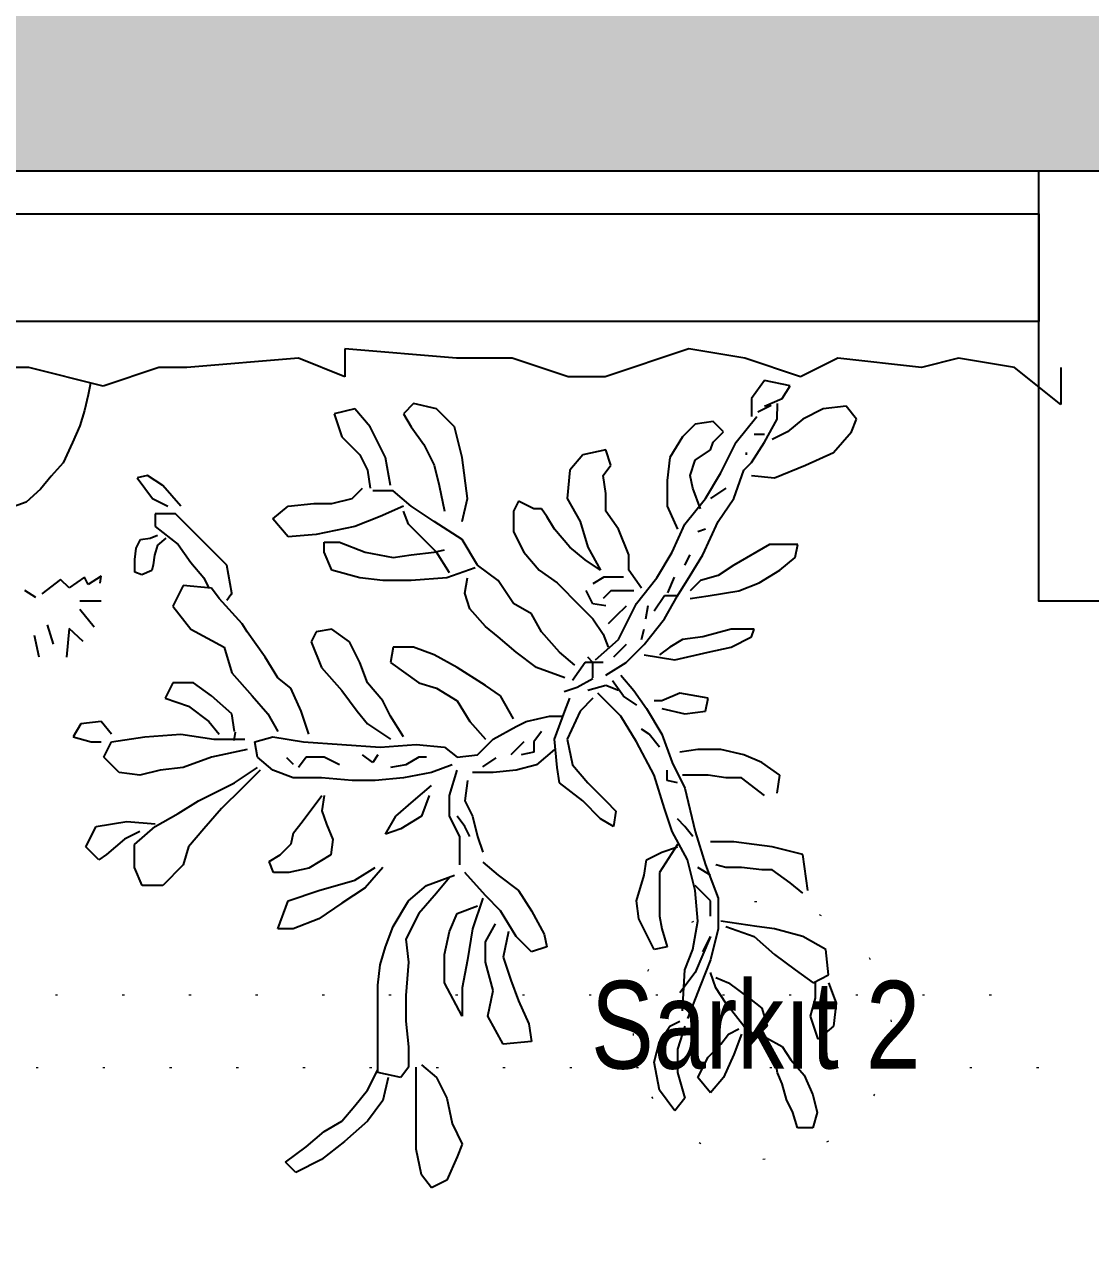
# Model space of a CAD drawing. Header units: millimetres. Extents: x 7687 to 15428, y -715 to 4028.
# Drawn here: x 8316.1 to 8365.6, y 3712.8 to 3769.5 of the extents above; entities that cross this region are included whole.
import ezdxf

# ---------------------------------------------------------------- set-up
doc = ezdxf.new("R2010")
doc.units = ezdxf.units.MM
for name, pattern in [('14.022_CEKIRDEKLER_SAFTLAR_+51.00$0$ACAD_ISO07W100', [3, 0, -3]), ('ACAD_ISO07W100', [3, 0, -3]), ('CONTINUA', [0])]:
    doc.linetypes.add(name, pattern=pattern)
doc.layers.add('0-MOBIL', color=3, linetype='CONTINUA')
doc.layers.add('YAZI', color=121, linetype='Continuous')
doc.layers.add('Sarkıt Ayd.', color=50, linetype='ACAD_ISO07W100', lineweight=0)
doc.styles.add('OTEL AKSARAY', font='', dxfattribs={"width": 0.8})
doc.styles.get('OTEL AKSARAY').set_extended_font_data('FrankRuehl')

# ---------------------------------------------------------------- blocks, each defined once
blk = doc.blocks.new('fdgfff')
at = {"color": 67, "true_color": 0x727430}
for p, q in [((50510.8837, 5721.008), (50510.8997, 5721.016)), ((50510.8997, 5721.016), (50510.9103, 5721.0026)), ((50510.8731, 5720.984), (50510.8837, 5721.008)), ((50510.9103, 5721.0026), (50510.9156, 5720.976)), ((50511.014, 5720.9867), (50511.0406, 5721)), ((50511.0406, 5721), (50511.0513, 5720.9893)), ((50510.8678, 5720.9707), (50510.8731, 5720.984)), ((50510.9901, 5720.968), (50511.014, 5720.9867)), ((50511.0513, 5720.9893), (50511.03, 5720.9734)), ((50510.8784, 5720.9494), (50510.8678, 5720.9707)), ((50510.9156, 5720.976), (50510.9156, 5720.9574)), ((50510.9662, 5720.9468), (50510.9901, 5720.968)), ((50511.03, 5720.9734), (50511.0114, 5720.9574)), ((50510.499, 5720.9379), (50510.5036, 5720.9539)), ((50510.5036, 5720.9539), (50510.5196, 5720.9539)), ((50510.5196, 5720.9539), (50510.5242, 5720.9379)), ((50510.9156, 5720.9574), (50510.9156, 5720.9361)), ((50511.0114, 5720.9574), (50510.9928, 5720.9468)), ((50510.8837, 5720.9228), (50510.8784, 5720.9494)), ((50510.9502, 5720.9255), (50510.9662, 5720.9468)), ((50510.9928, 5720.9468), (50510.9795, 5720.9308)), ((50510.5036, 5720.9196), (50510.499, 5720.9379)), ((50510.5242, 5720.9379), (50510.531, 5720.9242)), ((50510.6364, 5720.9228), (50510.647, 5720.9361)), ((50510.647, 5720.9361), (50510.663, 5720.9148)), ((50510.9156, 5720.9361), (50510.9156, 5720.9122)), ((50510.9795, 5720.9308), (50510.9662, 5720.9148)), ((50510.5127, 5720.899), (50510.5036, 5720.9196)), ((50510.531, 5720.9242), (50510.5356, 5720.9081)), ((50510.5965, 5720.9015), (50510.6098, 5720.9175)), ((50510.6098, 5720.9175), (50510.6231, 5720.9015)), ((50510.6443, 5720.8962), (50510.6364, 5720.9228)), ((50510.663, 5720.9148), (50510.6683, 5720.8855)), ((50510.8944, 5720.9015), (50510.8837, 5720.9228)), ((50510.9449, 5720.9015), (50510.9502, 5720.9255)), ((50510.9662, 5720.9148), (50510.9555, 5720.8935)), ((50510.5356, 5720.9081), (50510.5402, 5720.8967)), ((50510.5858, 5720.8776), (50510.5965, 5720.9015)), ((50510.6231, 5720.9015), (50510.6124, 5720.8802)), ((50510.9103, 5720.8882), (50510.8944, 5720.9015)), ((50510.9156, 5720.9122), (50510.9156, 5720.8909)), ((50510.9236, 5720.8909), (50510.9316, 5720.9015)), ((50510.9316, 5720.9015), (50510.9555, 5720.8962)), ((50510.5265, 5720.883), (50510.5127, 5720.899)), ((50510.5402, 5720.8967), (50510.5425, 5720.8853)), ((50510.6443, 5720.8722), (50510.6443, 5720.8962)), ((50510.9236, 5720.8696), (50510.9236, 5720.8909)), ((50510.9555, 5720.8962), (50510.9555, 5720.8696)), ((50510.5356, 5720.8692), (50510.5265, 5720.883)), ((50510.5425, 5720.8853), (50510.547, 5720.8738)), ((50510.5778, 5720.8563), (50510.5858, 5720.8776)), ((50510.6124, 5720.8802), (50510.5991, 5720.8669)), ((50510.6683, 5720.8855), (50510.663, 5720.8642)), ((50510.5516, 5720.8601), (50510.5356, 5720.8692)), ((50510.547, 5720.8738), (50510.5493, 5720.8692)), ((50510.5991, 5720.8669), (50510.5911, 5720.8563)), ((50510.6364, 5720.8483), (50510.6443, 5720.8722)), ((50510.663, 5720.8642), (50510.6523, 5720.8483)), ((50510.7959, 5720.8642), (50510.8252, 5720.8669)), ((50510.7986, 5720.8456), (50510.7959, 5720.8642)), ((50510.8252, 5720.8669), (50510.8412, 5720.8376)), ((50510.9263, 5720.843), (50510.9236, 5720.8696)), ((50510.9555, 5720.8696), (50510.9555, 5720.8403)), ((50510.4821, 5720.8483), (50510.498, 5720.8616)), ((50510.498, 5720.8616), (50510.506, 5720.8376)), ((50510.5512, 5720.8483), (50510.5619, 5720.8589)), ((50510.5619, 5720.8589), (50510.5752, 5720.8483)), ((50510.5911, 5720.8563), (50510.5805, 5720.8509)), ((50510.4794, 5720.8243), (50510.4821, 5720.8483)), ((50510.506, 5720.8376), (50510.5007, 5720.819)), ((50510.5566, 5720.8296), (50510.5512, 5720.8483)), ((50510.5752, 5720.8483), (50510.5938, 5720.8243)), ((50510.6204, 5720.8057), (50510.6337, 5720.8403)), ((50510.6523, 5720.8483), (50510.6417, 5720.843)), ((50510.8092, 5720.8217), (50510.7986, 5720.8456)), ((50510.8412, 5720.8376), (50510.8358, 5720.811)), ((50510.8678, 5720.8376), (50510.8864, 5720.803)), ((50510.8678, 5720.8084), (50510.8678, 5720.8376)), ((50510.9263, 5720.8163), (50510.9263, 5720.843)), ((50510.9555, 5720.8403), (50510.9555, 5720.8057)), ((50510.5699, 5720.819), (50510.5566, 5720.8296)), ((50510.639, 5720.8323), (50510.6364, 5720.7897)), ((50510.4874, 5720.803), (50510.4794, 5720.8243)), ((50510.5007, 5720.819), (50510.5007, 5720.803)), ((50510.5911, 5720.803), (50510.5699, 5720.819)), ((50510.5938, 5720.8243), (50510.6044, 5720.8084)), ((50510.6257, 5720.7924), (50510.6417, 5720.8137)), ((50510.8172, 5720.8004), (50510.8092, 5720.8217)), ((50510.9236, 5720.7817), (50510.9263, 5720.8163)), ((50510.5034, 5720.803), (50510.4874, 5720.795)), ((50510.522, 5720.7897), (50510.5034, 5720.803)), ((50510.6044, 5720.7977), (50510.5911, 5720.803)), ((50510.6044, 5720.8084), (50510.6098, 5720.7924)), ((50510.6098, 5720.7791), (50510.6204, 5720.8057)), ((50510.8252, 5720.7764), (50510.8172, 5720.8004)), ((50510.8358, 5720.811), (50510.8438, 5720.7817)), ((50510.8624, 5720.7791), (50510.8678, 5720.8084)), ((50510.8864, 5720.803), (50510.8864, 5720.7738)), ((50510.9555, 5720.8057), (50510.9529, 5720.7844)), ((50510.4874, 5720.795), (50510.4901, 5720.7684)), ((50510.5433, 5720.7738), (50510.522, 5720.7897)), ((50510.6098, 5720.7551), (50510.6257, 5720.7924)), ((50510.6364, 5720.7897), (50510.6284, 5720.7684)), ((50510.6018, 5720.7471), (50510.6098, 5720.7791)), ((50510.8199, 5720.7498), (50510.8252, 5720.7764)), ((50510.8438, 5720.7817), (50510.8438, 5720.7604)), ((50510.8571, 5720.7471), (50510.8624, 5720.7791)), ((50510.9263, 5720.7578), (50510.9236, 5720.7817)), ((50510.9529, 5720.7844), (50510.9475, 5720.7658)), ((50510.4901, 5720.7684), (50510.514, 5720.7551)), ((50510.5645, 5720.7551), (50510.5433, 5720.7738)), ((50510.6177, 5720.7711), (50510.6098, 5720.7551)), ((50510.6284, 5720.7684), (50510.6231, 5720.7392)), ((50510.655, 5720.7658), (50510.6683, 5720.7684)), ((50510.6603, 5720.7471), (50510.655, 5720.7658)), ((50510.6683, 5720.7684), (50510.6842, 5720.7365)), ((50510.78, 5720.7658), (50510.7959, 5720.7711)), ((50510.7826, 5720.7525), (50510.78, 5720.7658)), ((50510.7959, 5720.7711), (50510.8119, 5720.7551)), ((50510.8864, 5720.7738), (50510.8811, 5720.7498)), ((50510.9475, 5720.7658), (50510.9396, 5720.7445)), ((50510.514, 5720.7551), (50510.5433, 5720.7471)), ((50510.5938, 5720.7445), (50510.5645, 5720.7551)), ((50510.7959, 5720.7285), (50510.7826, 5720.7525)), ((50510.8119, 5720.7551), (50510.8279, 5720.7285)), ((50510.8438, 5720.7604), (50510.8332, 5720.7418)), ((50510.8811, 5720.7498), (50510.8731, 5720.7312)), ((50510.913, 5720.7312), (50510.9263, 5720.7578)), ((50510.5433, 5720.7471), (50510.5619, 5720.7445)), ((50510.5619, 5720.7445), (50510.5991, 5720.7392)), ((50510.6018, 5720.7152), (50510.6018, 5720.7471)), ((50510.6231, 5720.7392), (50510.6257, 5720.7072)), ((50510.663, 5720.7338), (50510.6603, 5720.7471)), ((50510.6842, 5720.7365), (50510.6869, 5720.7179)), ((50510.8465, 5720.7152), (50510.8571, 5720.7471)), ((50510.9396, 5720.7445), (50510.9236, 5720.7179)), ((50510.9928, 5720.7205), (50511.0167, 5720.7365)), ((50511.0167, 5720.7365), (50511.0433, 5720.7471)), ((50511.0433, 5720.7471), (50511.0593, 5720.7471)), ((50511.0593, 5720.7471), (50511.0486, 5720.7179)), ((50510.6098, 5720.7338), (50510.6098, 5720.7179)), ((50510.663, 5720.7046), (50510.663, 5720.7338)), ((50510.8092, 5720.7072), (50510.7959, 5720.7285)), ((50510.8279, 5720.7285), (50510.8438, 5720.7125)), ((50510.8731, 5720.7312), (50510.8518, 5720.7232)), ((50510.8944, 5720.7099), (50510.913, 5720.7312)), ((50510.6151, 5720.6806), (50510.6018, 5720.7152)), ((50510.6098, 5720.7179), (50510.6257, 5720.7019)), ((50510.6869, 5720.7179), (50510.6789, 5720.6912)), ((50510.8438, 5720.7125), (50510.8651, 5720.6886)), ((50510.9236, 5720.7179), (50510.905, 5720.7019)), ((50510.9688, 5720.7046), (50510.9928, 5720.7205)), ((50511.0486, 5720.7179), (50511.0167, 5720.7072)), ((50510.5087, 5720.7072), (50510.514, 5720.67)), ((50510.514, 5720.7099), (50510.5273, 5720.6992)), ((50510.5273, 5720.6992), (50510.5459, 5720.6859)), ((50510.6257, 5720.7072), (50510.6337, 5720.6753)), ((50510.663, 5720.6886), (50510.663, 5720.7046)), ((50510.8305, 5720.6912), (50510.8092, 5720.7072)), ((50510.905, 5720.7019), (50510.8757, 5720.6912)), ((50510.8811, 5720.6939), (50510.8944, 5720.7099)), ((50510.9502, 5720.6833), (50510.9688, 5720.7046)), ((50511.0167, 5720.7072), (50510.9795, 5720.6966)), ((50511.1577, 5720.6806), (50511.1789, 5720.7019)), ((50511.1789, 5720.7019), (50511.2002, 5720.7019)), ((50511.2002, 5720.7019), (50511.2082, 5720.6833)), ((50510.5459, 5720.6859), (50510.5566, 5720.6859)), ((50510.5566, 5720.6859), (50510.5778, 5720.6833)), ((50510.6098, 5720.6912), (50510.6231, 5720.6833)), ((50510.6443, 5720.6593), (50510.663, 5720.6886)), ((50510.6789, 5720.6912), (50510.6763, 5720.6753)), ((50510.8465, 5720.6779), (50510.8305, 5720.6912)), ((50510.9795, 5720.6966), (50510.9582, 5720.6833)), ((50511.0272, 5720.6839), (50511.0478, 5720.6885)), ((50511.0478, 5720.6885), (50511.0638, 5720.6885)), ((50511.0638, 5720.6885), (50511.0684, 5720.6771)), ((50510.5778, 5720.6833), (50510.5938, 5720.6833)), ((50510.5938, 5720.6833), (50510.6044, 5720.6806)), ((50510.6257, 5720.646), (50510.6151, 5720.6806)), ((50510.6337, 5720.6753), (50510.6497, 5720.646)), ((50510.6763, 5720.6753), (50510.6603, 5720.6673)), ((50510.8704, 5720.6806), (50510.8704, 5720.6513)), ((50511.0043, 5720.6702), (50511.0272, 5720.6839)), ((50511.0684, 5720.6771), (50511.0569, 5720.6702)), ((50511.1523, 5720.662), (50511.1577, 5720.6806)), ((50511.2082, 5720.6833), (50511.2082, 5720.6593)), ((50511.2375, 5720.67), (50511.2454, 5720.6753)), ((50511.2454, 5720.6753), (50511.2587, 5720.662)), ((50510.514, 5720.67), (50510.5459, 5720.662)), ((50510.5459, 5720.662), (50510.5645, 5720.6593)), ((50510.6603, 5720.6673), (50510.6443, 5720.662)), ((50510.8518, 5720.6513), (50510.8465, 5720.6673)), ((50511.0021, 5720.6542), (50511.0043, 5720.6702)), ((50511.0569, 5720.6702), (50511.0455, 5720.6587)), ((50511.1364, 5720.6433), (50511.1523, 5720.662)), ((50511.2188, 5720.654), (50511.2375, 5720.67)), ((50511.2587, 5720.662), (50511.2481, 5720.6407)), ((50510.5645, 5720.6593), (50510.5858, 5720.6566)), ((50510.5858, 5720.6566), (50510.6098, 5720.6566)), ((50510.6284, 5720.6513), (50510.6364, 5720.6407)), ((50510.8571, 5720.63), (50510.8518, 5720.6513)), ((50510.8598, 5720.6513), (50510.8651, 5720.6407)), ((50510.8704, 5720.6513), (50510.8811, 5720.63)), ((50510.9316, 5720.6433), (50510.9475, 5720.6487)), ((50510.9475, 5720.6487), (50510.9369, 5720.63)), ((50511.0089, 5720.6382), (50511.0021, 5720.6542)), ((50511.0455, 5720.6587), (50511.0432, 5720.6473)), ((50511.2082, 5720.6593), (50511.1869, 5720.6407)), ((50511.2029, 5720.646), (50511.2188, 5720.654)), ((50510.6364, 5720.6008), (50510.6257, 5720.646)), ((50510.6364, 5720.6407), (50510.6443, 5720.6327)), ((50510.6497, 5720.646), (50510.6576, 5720.622)), ((50510.7082, 5720.6247), (50510.7108, 5720.6407)), ((50510.7108, 5720.6407), (50510.7241, 5720.6327)), ((50510.8651, 5720.6407), (50510.8731, 5720.63)), ((50510.9103, 5720.63), (50510.9316, 5720.6433)), ((50511.0135, 5720.6244), (50511.0089, 5720.6382)), ((50511.0341, 5720.6359), (50511.0135, 5720.6084)), ((50511.0432, 5720.6473), (50511.0341, 5720.6359)), ((50511.1178, 5720.622), (50511.1364, 5720.6433)), ((50511.1869, 5720.6407), (50511.163, 5720.6274)), ((50511.2162, 5720.6354), (50511.1869, 5720.638)), ((50511.2481, 5720.6407), (50511.2162, 5720.6354)), ((50510.7188, 5720.6141), (50510.7082, 5720.6247)), ((50510.7241, 5720.6327), (50510.7427, 5720.6141)), ((50510.8651, 5720.6141), (50510.8571, 5720.63)), ((50510.8811, 5720.63), (50510.8811, 5720.6087)), ((50510.9023, 5720.6087), (50510.9103, 5720.63)), ((50510.9369, 5720.63), (50510.9183, 5720.6141)), ((50511.0112, 5720.6084), (50511.0135, 5720.6244)), ((50511.163, 5720.6274), (50511.1417, 5720.6141)), ((50510.6576, 5720.622), (50510.6683, 5720.5874)), ((50510.7374, 5720.5954), (50510.7188, 5720.6141)), ((50510.7427, 5720.6141), (50510.7667, 5720.5954)), ((50510.8624, 5720.5928), (50510.8651, 5720.6141)), ((50510.9183, 5720.6141), (50510.8997, 5720.5981)), ((50511.0965, 5720.6008), (50511.1178, 5720.622)), ((50511.1417, 5720.6141), (50511.1204, 5720.6034)), ((50510.5406, 5720.6061), (50510.5379, 5720.5874)), ((50510.5539, 5720.6087), (50510.5778, 5720.5901)), ((50510.6497, 5720.5741), (50510.6364, 5720.6008)), ((50510.8811, 5720.6087), (50510.8731, 5720.5821)), ((50511.0779, 5720.5821), (50511.0965, 5720.6008)), ((50511.1204, 5720.6034), (50511.1045, 5720.5954)), ((50510.5379, 5720.5874), (50510.5566, 5720.5741)), ((50510.5778, 5720.5901), (50510.5938, 5720.5901)), ((50510.5938, 5720.5901), (50510.6124, 5720.5874)), ((50510.6124, 5720.5874), (50510.639, 5720.5874)), ((50510.6443, 5720.5954), (50510.655, 5720.5928)), ((50510.655, 5720.5928), (50510.655, 5720.5821)), ((50510.6683, 5720.5874), (50510.6869, 5720.5528)), ((50510.7534, 5720.5768), (50510.7374, 5720.5954)), ((50510.7667, 5720.5954), (50510.7693, 5720.5795)), ((50510.8119, 5720.5821), (50510.8358, 5720.5848)), ((50510.8358, 5720.5848), (50510.8571, 5720.5848)), ((50510.8784, 5720.5768), (50510.8997, 5720.5848)), ((50510.8997, 5720.5848), (50510.9289, 5720.5901)), ((50510.9289, 5720.5901), (50510.9582, 5720.5928)), ((50510.9582, 5720.5928), (50510.9821, 5720.5928)), ((50510.9821, 5720.5928), (50511.014, 5720.5901)), ((50511.014, 5720.5901), (50511.0433, 5720.5901)), ((50511.0433, 5720.5901), (50511.0646, 5720.5821)), ((50511.1045, 5720.5954), (50511.0805, 5720.5795)), ((50511.1816, 5720.5821), (50511.2029, 5720.5874)), ((50511.2029, 5720.5874), (50511.2242, 5720.5848)), ((50511.2242, 5720.5848), (50511.2401, 5720.5688)), ((50510.5566, 5720.5741), (50510.5752, 5720.5662)), ((50510.6603, 5720.5449), (50510.6497, 5720.5741)), ((50510.7587, 5720.5502), (50510.7534, 5720.5768)), ((50510.7693, 5720.5795), (50510.772, 5720.5502)), ((50510.772, 5720.5608), (50510.7906, 5720.5768)), ((50510.7906, 5720.5768), (50510.8119, 5720.5821)), ((50510.8329, 5720.5695), (50510.8466, 5720.5787)), ((50510.913, 5720.5688), (50510.9263, 5720.5768)), ((50510.9263, 5720.5768), (50510.9422, 5720.5795)), ((50510.9555, 5720.5662), (50510.9608, 5720.5741)), ((50510.9608, 5720.5741), (50510.9715, 5720.5662)), ((50510.9954, 5720.5768), (50511.0114, 5720.5688)), ((50511.03, 5720.5688), (50511.038, 5720.5795)), ((50511.0432, 5720.5764), (50511.0501, 5720.5695)), ((50511.0646, 5720.5821), (50511.0805, 5720.5688)), ((50511.1284, 5720.5688), (50511.1577, 5720.5795)), ((50511.1577, 5720.5795), (50511.1816, 5720.5821)), ((50510.5752, 5720.5662), (50510.5991, 5720.5608)), ((50510.5991, 5720.5608), (50510.6231, 5720.5608)), ((50510.6231, 5720.5608), (50510.6417, 5720.5635)), ((50510.7933, 5720.5635), (50510.8066, 5720.5662)), ((50510.7933, 5720.5528), (50510.7933, 5720.5635)), ((50510.8039, 5720.5528), (50510.8119, 5720.5608)), ((50510.8119, 5720.5608), (50510.8172, 5720.5662)), ((50510.8518, 5720.5662), (50510.8358, 5720.5502)), ((50510.8731, 5720.5688), (50510.8518, 5720.5662)), ((50510.8864, 5720.5582), (50510.8731, 5720.5688)), ((50510.905, 5720.5688), (50510.913, 5720.5688)), ((50511.0114, 5720.5688), (50511.03, 5720.5688)), ((50511.0805, 5720.5688), (50511.0832, 5720.5528)), ((50511.0912, 5720.5608), (50511.1284, 5720.5688)), ((50511.2401, 5720.5688), (50511.2321, 5720.5528)), ((50510.663, 5720.5582), (50510.6736, 5720.5449)), ((50510.6869, 5720.5528), (50510.7029, 5720.5262)), ((50510.7454, 5720.5209), (50510.7587, 5720.5502)), ((50510.772, 5720.5502), (50510.7614, 5720.5209)), ((50510.7853, 5720.5422), (50510.7933, 5720.5528)), ((50510.8358, 5720.5502), (50510.8119, 5720.5369)), ((50510.8598, 5720.5316), (50510.8438, 5720.5502)), ((50510.9156, 5720.5555), (50510.8864, 5720.5582)), ((50510.9529, 5720.5582), (50510.9156, 5720.5555)), ((50510.9289, 5720.5475), (50510.9422, 5720.5262)), ((50510.9662, 5720.5342), (50510.9422, 5720.5502)), ((50510.9928, 5720.5555), (50510.9529, 5720.5582)), ((50511.0327, 5720.5528), (50510.9928, 5720.5555)), ((50511.0646, 5720.5475), (50511.0327, 5720.5528)), ((50511.0832, 5720.5528), (50511.0646, 5720.5475)), ((50511.1258, 5720.5502), (50511.0938, 5720.5502)), ((50511.1037, 5720.5427), (50511.1051, 5720.5515)), ((50511.1603, 5720.5449), (50511.1258, 5720.5502)), ((50511.1976, 5720.5475), (50511.1603, 5720.5449)), ((50511.2321, 5720.5528), (50511.1976, 5720.5475)), ((50511.2534, 5720.5528), (50511.2428, 5720.5528)), ((50511.272, 5720.5475), (50511.2534, 5720.5528)), ((50511.2641, 5720.5342), (50511.272, 5720.5475)), ((50510.6763, 5720.5183), (50510.6603, 5720.5449)), ((50510.6736, 5720.5449), (50510.6816, 5720.5395)), ((50510.8119, 5720.5369), (50510.8013, 5720.5316)), ((50510.9768, 5720.5209), (50510.9662, 5720.5342)), ((50511.0273, 5720.5449), (50511.0353, 5720.5209)), ((50511.0699, 5720.5236), (50511.0593, 5720.5422)), ((50511.1045, 5720.5422), (50511.1071, 5720.5236)), ((50511.1311, 5720.5316), (50511.1204, 5720.5449)), ((50511.2321, 5720.5449), (50511.2428, 5720.5316)), ((50511.2428, 5720.5316), (50511.2641, 5720.5342)), ((50510.6151, 5720.5209), (50510.6124, 5720.5076)), ((50510.6364, 5720.5236), (50510.6151, 5720.5209)), ((50510.6603, 5720.5183), (50510.6364, 5720.5236)), ((50510.7029, 5720.5262), (50510.7268, 5720.5023)), ((50510.7321, 5720.5076), (50510.7454, 5720.5209)), ((50510.7614, 5720.5209), (50510.756, 5720.5076)), ((50510.7773, 5720.5262), (50510.764, 5720.5262)), ((50510.8013, 5720.5316), (50510.7773, 5720.5262)), ((50510.8146, 5720.5289), (50510.8279, 5720.5049)), ((50510.8731, 5720.5103), (50510.8598, 5720.5316)), ((50510.9422, 5720.5262), (50510.9502, 5720.5103)), ((50510.9928, 5720.4996), (50510.9768, 5720.5209)), ((50511.0353, 5720.5209), (50511.046, 5720.497)), ((50511.0859, 5720.5049), (50511.0699, 5720.5236)), ((50511.1071, 5720.5236), (50511.1284, 5720.5049)), ((50511.1523, 5720.5156), (50511.1311, 5720.5316)), ((50510.6417, 5720.5023), (50510.6603, 5720.5103)), ((50510.6603, 5720.5103), (50510.6683, 5720.5103)), ((50510.6896, 5720.4996), (50510.6763, 5720.5183)), ((50510.6865, 5720.5146), (50510.7002, 5720.5055)), ((50510.8944, 5720.497), (50510.8731, 5720.5103)), ((50510.9502, 5720.5103), (50510.9662, 5720.4916)), ((50511.1763, 5720.5076), (50511.1523, 5720.5156)), ((50510.6124, 5720.5076), (50510.6417, 5720.5023)), ((50510.7029, 5720.4837), (50510.6896, 5720.4996)), ((50510.7002, 5720.5055), (50510.7117, 5720.4894)), ((50510.7055, 5720.4996), (50510.7188, 5720.4943)), ((50510.7188, 5720.4943), (50510.7374, 5720.4996)), ((50510.7323, 5720.4872), (50510.7483, 5720.4963)), ((50510.7483, 5720.4963), (50510.762, 5720.5009)), ((50510.8279, 5720.5049), (50510.8438, 5720.4943)), ((50510.913, 5720.4916), (50510.8944, 5720.497)), ((50511.014, 5720.4757), (50510.9928, 5720.4996)), ((50511.046, 5720.497), (50511.0593, 5720.4863)), ((50511.1071, 5720.481), (50511.0859, 5720.5049)), ((50511.1284, 5720.5049), (50511.147, 5720.4916)), ((50511.1683, 5720.4916), (50511.1763, 5720.5076)), ((50510.7188, 5720.4837), (50510.6975, 5720.4703)), ((50510.7321, 5720.4863), (50510.7321, 5720.4703)), ((50510.7401, 5720.4703), (50510.7534, 5720.489)), ((50510.7614, 5720.4863), (50510.7906, 5720.4757)), ((50510.8438, 5720.4943), (50510.8731, 5720.4757)), ((50510.9422, 5720.4703), (50510.913, 5720.4916)), ((50510.9662, 5720.4916), (50510.9741, 5720.4703)), ((50511.0593, 5720.4863), (50511.0726, 5720.465)), ((50511.147, 5720.4916), (50511.1683, 5720.4916)), ((50510.6975, 5720.4703), (50510.6789, 5720.4517)), ((50510.7215, 5720.4703), (50510.7401, 5720.4703)), ((50510.7321, 5720.4703), (50510.7374, 5720.465)), ((50510.7507, 5720.473), (50510.7667, 5720.4597)), ((50510.7906, 5720.4757), (50510.8119, 5720.4597)), ((50510.8731, 5720.4757), (50510.897, 5720.4624)), ((50510.9396, 5720.4544), (50510.9422, 5720.4703)), ((50510.9741, 5720.4703), (50510.9848, 5720.4491)), ((50511.0247, 5720.4491), (50511.014, 5720.4757)), ((50511.1151, 5720.4544), (50511.1071, 5720.481)), ((50510.6124, 5720.4597), (50510.5885, 5720.4544)), ((50510.647, 5720.4677), (50510.6124, 5720.4597)), ((50510.6789, 5720.4624), (50510.647, 5720.4677)), ((50510.6523, 5720.4544), (50510.663, 5720.4624)), ((50510.6975, 5720.4517), (50510.7108, 5720.465)), ((50510.7294, 5720.4677), (50510.7055, 5720.4464)), ((50510.7667, 5720.4597), (50510.7853, 5720.4384)), ((50510.8119, 5720.4597), (50510.8305, 5720.4437)), ((50510.897, 5720.4624), (50510.9183, 5720.4544)), ((50511.0726, 5720.465), (50511.0912, 5720.4384)), ((50511.2763, 5720.4351), (50511.2788, 5720.4648)), ((50511.3072, 5720.4648), (50511.3122, 5720.4425)), ((50510.5885, 5720.4544), (50510.5672, 5720.4437)), ((50510.6177, 5720.4437), (50510.639, 5720.4464)), ((50510.639, 5720.4464), (50510.6523, 5720.4544)), ((50510.6789, 5720.4517), (50510.6576, 5720.4251)), ((50510.6816, 5720.4464), (50510.6789, 5720.4357)), ((50510.7055, 5720.4464), (50510.6869, 5720.4091)), ((50510.7215, 5720.4411), (50510.7161, 5720.4544)), ((50510.9183, 5720.4544), (50510.9396, 5720.4544)), ((50510.9848, 5720.4491), (50511.0034, 5720.4357)), ((50511.0194, 5720.4384), (50511.0247, 5720.4491)), ((50511.1497, 5720.4357), (50511.1151, 5720.4544)), ((50511.2615, 5720.4487), (50511.2763, 5720.4351)), ((50511.2924, 5720.4512), (50511.2986, 5720.4314)), ((50510.5672, 5720.4437), (50510.5645, 5720.4357)), ((50510.5645, 5720.4357), (50510.5885, 5720.4357)), ((50510.5885, 5720.4357), (50510.6177, 5720.4437)), ((50510.7321, 5720.4251), (50510.7215, 5720.4411)), ((50510.7853, 5720.4384), (50510.7959, 5720.4198)), ((50510.8305, 5720.4437), (50510.8438, 5720.4331)), ((50510.8438, 5720.4331), (50510.8598, 5720.4145)), ((50511.0034, 5720.4357), (50511.0194, 5720.4384)), ((50511.0912, 5720.4384), (50511.0965, 5720.4304)), ((50511.1683, 5720.4118), (50511.1497, 5720.4357)), ((50511.2503, 5720.4338), (50511.2652, 5720.4153)), ((50510.6576, 5720.4251), (50510.6443, 5720.4011)), ((50510.6751, 5720.4116), (50510.6774, 5720.4254)), ((50510.6975, 5720.4118), (50510.7082, 5720.4224)), ((50510.7082, 5720.4224), (50510.7161, 5720.4304)), ((50510.7454, 5720.4118), (50510.7321, 5720.4251)), ((50510.7959, 5720.4198), (50510.8146, 5720.4091)), ((50511.0965, 5720.4304), (50511.1204, 5720.4038)), ((50510.6576, 5720.4011), (50510.6683, 5720.4171)), ((50510.6869, 5720.4091), (50510.6656, 5720.3825)), ((50510.7185, 5720.4116), (50510.7323, 5720.4094)), ((50510.7323, 5720.4094), (50510.7391, 5720.3956)), ((50510.7693, 5720.3878), (50510.7454, 5720.4118)), ((50510.8146, 5720.4091), (50510.8305, 5720.3852)), ((50510.8598, 5720.4145), (50510.8651, 5720.3985)), ((50511.1577, 5720.3905), (50511.1683, 5720.4118)), ((50510.5805, 5720.3958), (50510.5592, 5720.3878)), ((50510.6124, 5720.4011), (50510.5805, 5720.3958)), ((50510.631, 5720.4038), (50510.6124, 5720.4011)), ((50510.6204, 5720.3852), (50510.631, 5720.3958)), ((50510.6443, 5720.4011), (50510.631, 5720.3799)), ((50510.6443, 5720.4011), (50510.6576, 5720.4011)), ((50510.6477, 5720.3819), (50510.6545, 5720.3979)), ((50510.6896, 5720.3958), (50510.7135, 5720.3958)), ((50510.7135, 5720.3958), (50510.7215, 5720.4038)), ((50510.8651, 5720.3985), (50510.8624, 5720.3825)), ((50511.1071, 5720.3985), (50511.1081, 5720.4)), ((50511.1071, 5720.3985), (50511.1125, 5720.3692)), ((50511.1081, 5720.4), (50511.1125, 5720.4059)), ((50511.1204, 5720.4038), (50511.1284, 5720.3932)), ((50511.2429, 5720.4066), (50511.2652, 5720.4066)), ((50511.285, 5720.3843), (50511.3047, 5720.3992)), ((50511.3109, 5720.4029), (50511.3221, 5720.3955)), ((50510.5592, 5720.3878), (50510.5379, 5720.3745)), ((50510.6018, 5720.3799), (50510.6204, 5720.3852)), ((50510.6656, 5720.3825), (50510.6497, 5720.3559)), ((50510.6816, 5720.3932), (50510.6949, 5720.3745)), ((50510.7002, 5720.3819), (50510.7208, 5720.3819)), ((50510.7208, 5720.3819), (50510.7323, 5720.3888)), ((50510.788, 5720.3745), (50510.7693, 5720.3878)), ((50510.8305, 5720.3852), (50510.8518, 5720.3692)), ((50510.8545, 5720.3719), (50510.8837, 5720.3825)), ((50510.8837, 5720.3825), (50510.921, 5720.3852)), ((50510.921, 5720.3852), (50510.9502, 5720.3852)), ((50510.9502, 5720.3852), (50510.9741, 5720.3825)), ((50510.9741, 5720.3825), (50511.0034, 5720.3745)), ((50511.1284, 5720.3932), (50511.1577, 5720.3905)), ((50511.1364, 5720.3825), (50511.1311, 5720.3932)), ((50511.1497, 5720.3665), (50511.1364, 5720.3825)), ((50511.2429, 5720.3806), (50511.2565, 5720.3893)), ((50511.2441, 5720.388), (50511.2429, 5720.3806)), ((50511.2565, 5720.3893), (50511.2602, 5720.3819)), ((50511.2602, 5720.3819), (50511.2763, 5720.393)), ((50511.2763, 5720.393), (50511.285, 5720.3843)), ((50510.5379, 5720.3745), (50510.522, 5720.3612)), ((50510.5486, 5720.3479), (50510.5858, 5720.3692)), ((50510.5858, 5720.3692), (50510.6018, 5720.3799)), ((50510.631, 5720.3799), (50510.6177, 5720.3586)), ((50510.6364, 5720.3692), (50510.631, 5720.3586)), ((50510.6949, 5720.3745), (50510.6949, 5720.3586)), ((50510.7241, 5720.3745), (50510.7401, 5720.3639)), ((50510.7374, 5720.3506), (50510.7241, 5720.3745)), ((50510.8039, 5720.3559), (50510.788, 5720.3745)), ((50510.8518, 5720.3692), (50510.8678, 5720.3426)), ((50510.8811, 5720.3772), (50510.8944, 5720.3559)), ((50511.0034, 5720.3745), (50511.0114, 5720.3559)), ((50511.1125, 5720.3692), (50511.1337, 5720.3479)), ((50511.1875, 5720.3588), (50511.1889, 5720.3691)), ((50511.1889, 5720.3691), (50511.1904, 5720.375)), ((50511.1904, 5720.375), (50511.2007, 5720.3794)), ((50511.2007, 5720.3794), (50511.208, 5720.3765)), ((50511.208, 5720.3765), (50511.208, 5720.3633)), ((50510.522, 5720.3612), (50510.5193, 5720.3479)), ((50510.6177, 5720.3586), (50510.6018, 5720.324)), ((50510.6949, 5720.3586), (50510.7055, 5720.3319)), ((50510.7401, 5720.3639), (50510.756, 5720.3506)), ((50510.921, 5720.3586), (50510.897, 5720.3559)), ((50510.9396, 5720.3612), (50510.921, 5720.3586)), ((50510.9688, 5720.3559), (50510.9396, 5720.3612)), ((50511.163, 5720.3479), (50511.1497, 5720.3665)), ((50511.1845, 5720.3485), (50511.1875, 5720.3588)), ((50511.208, 5720.3633), (50511.2066, 5720.3515)), ((50510.5193, 5720.3479), (50510.5486, 5720.3479)), ((50510.6497, 5720.3559), (50510.6364, 5720.3266)), ((50510.7454, 5720.324), (50510.7374, 5720.3506)), ((50510.756, 5720.3506), (50510.772, 5720.3319)), ((50510.8146, 5720.3346), (50510.8039, 5720.3559)), ((50510.897, 5720.3559), (50510.8864, 5720.3532)), ((50510.8944, 5720.3559), (50510.9077, 5720.3426)), ((50510.9954, 5720.3453), (50510.9688, 5720.3559)), ((50511.0114, 5720.3453), (50510.9954, 5720.3453)), ((50511.0114, 5720.3559), (50511.0114, 5720.3453)), ((50511.1337, 5720.3479), (50511.1497, 5720.3319)), ((50511.1869, 5720.3293), (50511.163, 5720.3479)), ((50511.1757, 5720.3412), (50511.1845, 5720.3485)), ((50511.2066, 5720.3515), (50511.2022, 5720.3427)), ((50510.6151, 5720.3319), (50510.6231, 5720.3346)), ((50510.655, 5720.308), (50510.6443, 5720.3319)), ((50510.7055, 5720.3319), (50510.7188, 5720.3133)), ((50510.772, 5720.3319), (50510.78, 5720.3186)), ((50510.8146, 5720.3133), (50510.8146, 5720.3346)), ((50510.8678, 5720.3426), (50510.897, 5720.324)), ((50510.9077, 5720.3426), (50510.9236, 5720.3266)), ((50510.9795, 5720.3293), (50511.0194, 5720.3373)), ((50511.0194, 5720.3373), (50511.0486, 5720.3399)), ((50511.0486, 5720.3399), (50511.0646, 5720.3213)), ((50511.1497, 5720.3319), (50511.1656, 5720.316)), ((50511.1919, 5720.3412), (50511.1845, 5720.3382)), ((50511.2022, 5720.3427), (50511.1919, 5720.3412)), ((50510.6018, 5720.324), (50510.5858, 5720.3)), ((50510.6364, 5720.3266), (50510.6151, 5720.3)), ((50510.7587, 5720.3), (50510.7454, 5720.324)), ((50510.78, 5720.3186), (50510.7853, 5720.3107)), ((50510.8678, 5720.324), (50510.8624, 5720.3)), ((50510.897, 5720.324), (50510.921, 5720.308)), ((50510.9236, 5720.3266), (50510.9289, 5720.3133)), ((50510.9289, 5720.308), (50510.9529, 5720.3186)), ((50510.9529, 5720.3186), (50510.9795, 5720.3293)), ((50511.0646, 5720.3213), (50511.0486, 5720.308)), ((50511.1869, 5720.316), (50511.1869, 5720.3293)), ((50510.6204, 5720.3107), (50510.6284, 5720.2894)), ((50510.655, 5720.2814), (50510.655, 5720.308)), ((50510.7188, 5720.3133), (50510.7188, 5720.2947)), ((50510.7853, 5720.3107), (50510.7933, 5720.3107)), ((50510.7933, 5720.3107), (50510.8092, 5720.3027)), ((50510.8092, 5720.3027), (50510.8146, 5720.3133)), ((50510.8917, 5720.2867), (50510.8864, 5720.3133)), ((50510.921, 5720.308), (50510.9396, 5720.292)), ((50511.0486, 5720.308), (50511.022, 5720.3053)), ((50511.1603, 5720.308), (50511.1789, 5720.2867)), ((50511.1656, 5720.316), (50511.1869, 5720.316)), ((50511.1896, 5720.3), (50511.1736, 5720.308)), ((50511.3208, 5720.3039), (50511.3381, 5720.3101)), ((50510.5858, 5720.3), (50510.5752, 5720.2707)), ((50510.5938, 5720.2894), (50510.6098, 5720.3)), ((50510.6151, 5720.3), (50510.5991, 5720.2734)), ((50510.7188, 5720.2947), (50510.7215, 5720.2761)), ((50510.756, 5720.2707), (50510.7587, 5720.3)), ((50510.8624, 5720.3), (50510.8678, 5720.2574)), ((50510.9821, 5720.3), (50510.9715, 5720.2894)), ((50511.0034, 5720.3053), (50510.9821, 5720.3)), ((50511.022, 5720.3053), (50511.0034, 5720.3053)), ((50511.2055, 5720.2787), (50511.1896, 5720.3)), ((50511.306, 5720.2903), (50511.3208, 5720.3039)), ((50510.6284, 5720.2894), (50510.631, 5720.2761)), ((50510.6523, 5720.2574), (50510.655, 5720.2814)), ((50510.897, 5720.2654), (50510.8917, 5720.2867)), ((50510.9396, 5720.292), (50510.9608, 5720.292)), ((50510.9422, 5720.2867), (50510.9475, 5720.2574)), ((50510.9662, 5720.2707), (50510.9635, 5720.2894)), ((50511.1789, 5720.2867), (50511.1949, 5720.2761)), ((50511.2948, 5720.2767), (50511.306, 5720.2903)), ((50510.5433, 5720.2787), (50510.5113, 5720.2654)), ((50510.5672, 5720.2761), (50510.5433, 5720.2787)), ((50510.5752, 5720.2707), (50510.5672, 5720.2627)), ((50510.5991, 5720.2734), (50510.5832, 5720.2415)), ((50510.631, 5720.2761), (50510.6257, 5720.2601)), ((50510.7215, 5720.2761), (50510.7135, 5720.2654)), ((50510.7427, 5720.2548), (50510.756, 5720.2707)), ((50510.9741, 5720.2548), (50510.9662, 5720.2707)), ((50511.1949, 5720.2761), (50511.2055, 5720.2787)), ((50511.2825, 5720.2631), (50511.2948, 5720.2767)), ((50510.5113, 5720.2654), (50510.4821, 5720.2521)), ((50510.5672, 5720.2627), (50510.5539, 5720.2415)), ((50510.6257, 5720.2601), (50510.6098, 5720.2494)), ((50510.639, 5720.2361), (50510.6523, 5720.2574)), ((50510.7135, 5720.2654), (50510.7188, 5720.2494)), ((50510.8678, 5720.2574), (50510.8757, 5720.2255)), ((50510.9077, 5720.2441), (50510.897, 5720.2654)), ((50510.9475, 5720.2574), (50510.9635, 5720.2255)), ((50511.2726, 5720.242), (50511.2825, 5720.2631)), ((50510.4821, 5720.2521), (50510.4635, 5720.2308)), ((50510.5725, 5720.2548), (50510.5725, 5720.2521)), ((50510.6098, 5720.2494), (50510.6071, 5720.2415)), ((50510.7188, 5720.2494), (50510.7427, 5720.2548)), ((50510.921, 5720.2255), (50510.9077, 5720.2441)), ((50510.9928, 5720.2361), (50510.9741, 5720.2548)), ((50510.4635, 5720.2308), (50510.4582, 5720.2175)), ((50510.514, 5720.2175), (50510.53, 5720.2308)), ((50510.53, 5720.2308), (50510.5459, 5720.2388)), ((50510.5539, 5720.2415), (50510.5406, 5720.2175)), ((50510.5539, 5720.2335), (50510.5645, 5720.2335)), ((50510.5832, 5720.2415), (50510.5619, 5720.2148)), ((50510.6071, 5720.2415), (50510.5965, 5720.2308)), ((50510.5965, 5720.2308), (50510.6071, 5720.2202)), ((50510.6257, 5720.2228), (50510.639, 5720.2361)), ((50511.0007, 5720.2122), (50510.9928, 5720.2361)), ((50511.2652, 5720.2247), (50511.2726, 5720.242)), ((50510.4582, 5720.2175), (50510.4688, 5720.2042)), ((50510.4927, 5720.2069), (50510.514, 5720.2175)), ((50510.5406, 5720.2175), (50510.5402, 5720.2012)), ((50510.6071, 5720.2202), (50510.6257, 5720.2228)), ((50510.8757, 5720.2255), (50510.8944, 5720.2069)), ((50510.9289, 5720.2122), (50510.921, 5720.2255)), ((50510.9635, 5720.2255), (50510.9795, 5720.2069)), ((50511.2602, 5720.2086), (50511.2652, 5720.2247)), ((50510.4688, 5720.2042), (50510.4927, 5720.2069)), ((50510.547, 5720.2034), (50510.5608, 5720.2103)), ((50510.5672, 5720.1962), (50510.5672, 5720.2148)), ((50510.8944, 5720.2069), (50510.9183, 5720.2015)), ((50510.9183, 5720.2015), (50510.9289, 5720.2122)), ((50510.9795, 5720.2069), (50511.0007, 5720.2122)), ((50511.2565, 5720.1925), (50511.2602, 5720.2086)), ((50511.2601, 5720.2122), (50511.2601, 5720.2122)), ((50510.2459, 5720.2025), (50510.2942, 5720.1638)), ((50510.2459, 5720.1638), (50510.2459, 5720.2025)), ((50510.5353, 5720.1962), (50510.5273, 5720.1829)), ((50510.5539, 5720.2042), (50510.5353, 5720.1962)), ((50510.5539, 5720.1776), (50510.5672, 5720.1962)), ((50511.254, 5720.1802), (50511.2565, 5720.1925)), ((50510.5273, 5720.1829), (50510.5539, 5720.1776)), ((50511.1829, 5720.1638), (50511.2408, 5720.1832)), ((50511.2408, 5720.1832), (50511.3181, 5720.1638)), ((50510.4777, 5720.1542), (50510.5164, 5720.1735)), ((50510.5164, 5720.1735), (50510.5743, 5720.1542)), ((50510.6323, 5720.1445), (50510.7192, 5720.1735)), ((50510.7192, 5720.1735), (50510.7579, 5720.1735)), ((50510.7579, 5720.1735), (50510.8158, 5720.1542)), ((50510.9897, 5720.1735), (50511.038, 5720.1542)), ((50510.9897, 5720.1445), (50510.9897, 5720.1735)), ((50510.2942, 5720.1638), (50510.3522, 5720.1542)), ((50510.3522, 5720.1542), (50510.3908, 5720.1638)), ((50510.3908, 5720.1638), (50510.4777, 5720.1542)), ((50510.5743, 5720.1542), (50510.6323, 5720.1445)), ((50510.8158, 5720.1542), (50510.8738, 5720.1542)), ((50510.8738, 5720.1542), (50510.9897, 5720.1445)), ((50511.038, 5720.1542), (50511.1539, 5720.1638)), ((50511.1539, 5720.1638), (50511.1829, 5720.1638)), ((50511.3181, 5720.1638), (50511.3567, 5720.1638))]:
    blk.add_line(p, q, dxfattribs=at)
blk = doc.blocks.new('JNHKIEANHGOIREA')
at = {"layer": 'Sarkıt Ayd.', "linetype": '14.022_CEKIRDEKLER_SAFTLAR_+51.00$0$ACAD_ISO07W100'}
for p, q in [((47620.415, 4394.422), (47830.415, 4394.422)), ((47830.415, 4391.025), (47620.415, 4391.025))]:
    blk.add_line(p, q, dxfattribs=at)
blk.add_circle((47817.575, 4392.77), 6, dxfattribs=at)
at = {"layer": 'Sarkıt Ayd.', "insert": (47809.609, 4395.069), "char_height": 4.08, "attachment_point": 1, "style": 'OTEL AKSARAY'}
blk.add_mtext_dynamic_manual_height_columns('Sark{\\fArial|b0|i0|c162|p34;ıt 2}', width=49.57189, gutter_width=425, heights=[0], dxfattribs=at)

msp = doc.modelspace()

# ---------------------------------------------------------------- hatches: boundary and pattern name
at = {"true_color": 0xcd2027}
h = msp.add_hatch(color=242, dxfattribs=at)
h.dxf.hatch_style = 1
h.paths.add_polyline_path([(9498.386, 3787.778), (9919.453, 3787.778), (10041.953, 3787.778), (10041.582, 3757.38), (10323.475, 3753.936), (10323.475, 3237.21), (10312.977, 3237.21), (10312.978, 3206.314), (10273.728, 3206.314), (10273.728, 2599.745), (10229.167, 2600.134), (10229.167, 2546.136), (10273.728, 2546.136), (10273.728, 2157.728), (10225.306, 2157.757), (10224.838, 2104.152), (10273.728, 2103.726), (10273.728, 1976.721), (9427.198, 1976.721), (9427.198, 2043.904), (9412.198, 2043.904), (9411.613, 1976.726), (9200.201, 1976.721), (9200.2, 2030.721), (9150.201, 2030.721), (9150.201, 2534.307), (9205.653, 2534.307), (9205.603, 2562.866), (9412.198, 2561.066), (9412.198, 2123.904), (9427.198, 2123.904), (9427.198, 2857.401), (9412.198, 2857.401), (9412.198, 2788.582), (9374.414, 2788.582), (9374.414, 2773.582), (9412.198, 2773.582), (9412.198, 2588.582), (9291.05, 2588.582), (9291.05, 2773.582), (9294.414, 2773.582), (9294.414, 2788.582), (9273.05, 2788.582), (9273.05, 2773.582), (9276.05, 2773.582), (9276.05, 2587.825), (9150.201, 2587.825), (9150.201, 2773.582), (9194.55, 2773.582), (9194.55, 2788.582), (9193.05, 2788.582), (9150.201, 2788.582), (9150.201, 2947.058), (9412.198, 2947.058), (9412.198, 2937.401), (9427.198, 2937.401), (9427.198, 3212.809), (9092.543, 3212.809), (9092.543, 3197.809), (9412.198, 3197.809), (9412.198, 2962.058), (9150.201, 2962.058), (9150.201, 3079.809), (9008.201, 3079.809), (9008.201, 3202.809), (9011.793, 3202.809), (9011.793, 3212.809), (9008.201, 3212.809), (9008.201, 3258.809), (8954.201, 3258.809), (8954.201, 3212.809), (8981.201, 3212.809), (8981.201, 3022.809), (8811.201, 3022.809), (8811.201, 3212.809), (8791.201, 3212.809), (8791.201, 3042.809), (8381.201, 3042.809), (8381.201, 3212.809), (8375.201, 3212.809), (8375.201, 3036.809), (8338.201, 3036.809), (8338.201, 3049.309), (8265.701, 3049.309), (8265.701, 3029.309), (8158.701, 3029.309), (8158.701, 3009.309), (9130.201, 3009.309), (9130.201, 1956.721), (10293.728, 1956.721), (10293.728, 3195.965), (10323.475, 3195.965), (10343.475, 3195.965), (10343.475, 3805.342), (8003.591, 3805.342), (8003.591, 3762.678), (9498.386, 3762.678)])

# ---------------------------------------------------------------- linework, layer by layer
at = {"color": 242, "true_color": 0xcd2027}
msp.add_lwpolyline([(10343.475, 3805.342), (8003.591, 3805.342), (8003.591, 3762.678), (9498.386, 3762.678)], dxfattribs=at)
at = {"layer": '0-MOBIL'}
for points in [[(8373.201, 3742.678), (8363.201, 3742.678), (8363.201, 3762.678), (8373.201, 3762.678)], [(8363.201, 3760.678), (8363.201, 3755.678), (8163.201, 3755.678), (8163.201, 3760.678)]]:
    msp.add_lwpolyline(points, close=True, dxfattribs=at)

# ---------------------------------------------------------------- block references
at = {"layer": '0-MOBIL', "xscale": 44.74403685717806, "yscale": 44.74403685717806, "zscale": 44.74403685717806, "rotation": 179.9999999999999}
msp.add_blockref('fdgfff', (2268396.538, 259696.769), dxfattribs=at)
at = {"layer": 'YAZI'}
msp.add_blockref('JNHKIEANHGOIREA', (-39467.214, -670.035), dxfattribs=at)

doc.saveas('drawing.dxf')
